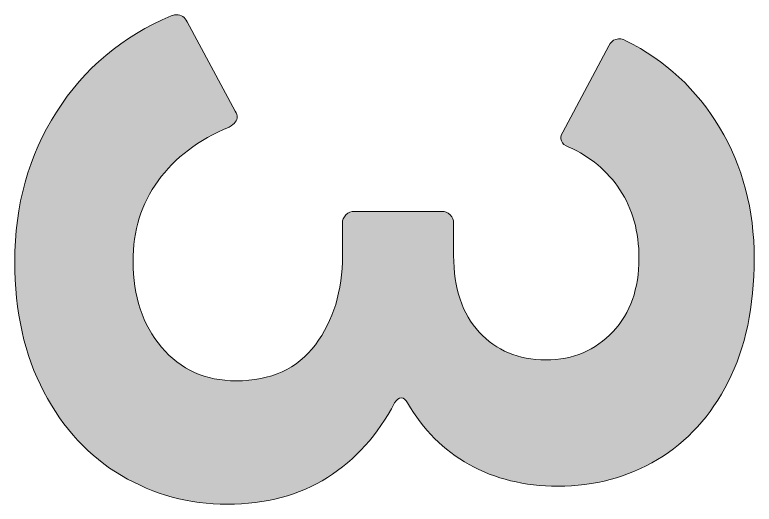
# Model space of a CAD drawing. Header units: millimetres. Extents: x 88.3 to 184.3, y 66.7 to 161.2.
# Drawn here: x 178.01 to 184.26, y 92.5 to 96.63 of the extents above; entities that cross this region are included whole.
import ezdxf

# ---------------------------------------------------------------- set-up
doc = ezdxf.new("R2010")
doc.units = ezdxf.units.MM
doc.header["$MEASUREMENT"] = 0
doc.layers.add('Font Engravings', color=7, linetype='Continuous', lineweight=0)

msp = doc.modelspace()

# ---------------------------------------------------------------- hatches: boundary and pattern name
at = {"layer": 'Font Engravings', "true_color": 0x000000, "transparency": 33554687}
h = msp.add_hatch(color=18, dxfattribs=at)
h.dxf.hatch_style = 2
edge = h.paths.add_edge_path()
edge.add_spline(control_points=[(178.364, 95.8105), (178.5979, 96.1778), (178.9214, 96.4485), (179.3334, 96.6236), (179.3448, 96.6291), (179.3586, 96.6318), (179.3758, 96.6318), (179.4206, 96.6318), (179.4519, 96.6122), (179.4688, 96.5726), (179.4688, 96.5726), (179.8753, 95.8191), (179.8753, 95.8191), (179.8863, 95.7967), (179.8922, 95.7799), (179.8922, 95.7685), (179.8922, 95.7402), (179.8698, 95.712), (179.8243, 95.6837), (179.5646, 95.5766), (179.3644, 95.4254), (179.2235, 95.2307), (179.0823, 95.0361), (179.0116, 94.8087), (179.0116, 94.5493), (179.0116, 94.2557), (179.0919, 94.0146), (179.2531, 93.8251), (179.4137, 93.6363), (179.6238, 93.5416), (179.8836, 93.5416), (180.1771, 93.5416), (180.4004, 93.6432), (180.5526, 93.8465), (180.7049, 94.0497), (180.7814, 94.3009), (180.7814, 94.5999), (180.7814, 94.5999), (180.7814, 94.871), (180.7814, 94.871), (180.7814, 94.8993), (180.791, 94.9231), (180.811, 94.9427), (180.8303, 94.9627), (180.8544, 94.9723), (180.8827, 94.9723), (180.8827, 94.9723), (181.6192, 94.9723), (181.6192, 94.9723), (181.6475, 94.9723), (181.6716, 94.9627), (181.6916, 94.9427), (181.7109, 94.9231), (181.7212, 94.8993), (181.7212, 94.871), (181.7212, 94.871), (181.7212, 94.5999), (181.7212, 94.5999), (181.7212, 94.3236), (181.7929, 94.1076), (181.9369, 93.9522), (182.0809, 93.7972), (182.2683, 93.7193), (182.4998, 93.7193), (182.7313, 93.7193), (182.9201, 93.7986), (183.0672, 93.9564), (183.214, 94.1145), (183.2873, 94.3205), (183.2873, 94.5744), (183.2873, 94.8004), (183.2336, 94.9937), (183.1265, 95.1546), (183.0193, 95.3155), (182.8753, 95.4353), (182.6948, 95.5142), (182.6269, 95.5425), (182.61, 95.5849), (182.6438, 95.6414), (182.6438, 95.6414), (183.0331, 96.3693), (183.0331, 96.3693), (183.0448, 96.3979), (183.0641, 96.4162), (183.0924, 96.4244), (183.1206, 96.433), (183.1489, 96.4289), (183.1771, 96.4117), (183.5102, 96.248), (183.7741, 96.0041), (183.9688, 95.6796), (184.1638, 95.3551), (184.2609, 94.9868), (184.2609, 94.5744), (184.2609, 94.1682), (184.1876, 93.821), (184.0408, 93.5333), (183.894, 93.2453), (183.6952, 93.0265), (183.4438, 92.877), (183.193, 92.7275), (182.9118, 92.6527), (182.6014, 92.6527), (182.3193, 92.6527), (182.0695, 92.7134), (181.8521, 92.8346), (181.6351, 92.9563), (181.4614, 93.1295), (181.3316, 93.3552), (181.3147, 93.3838), (181.2975, 93.3976), (181.2809, 93.3976), (181.2582, 93.3976), (181.2382, 93.3838), (181.2217, 93.3552), (181.0804, 93.0844), (180.8913, 92.8743), (180.6543, 92.7247), (180.4169, 92.5752), (180.1347, 92.5001), (179.8075, 92.5001), (179.486, 92.5001), (179.188, 92.5807), (178.9141, 92.7416), (178.6406, 92.9025), (178.4218, 93.1382), (178.2582, 93.4486), (178.0946, 93.759), (178.0126, 94.1259), (178.0126, 94.5493), (178.0126, 95.0233), (178.13, 95.444), (178.364, 95.8105)], knot_values=[0, 0, 0, 0, 1, 1, 1, 2, 2, 2, 3, 3, 3, 4, 4, 4, 5, 5, 5, 6, 6, 6, 7, 7, 7, 8, 8, 8, 9, 9, 9, 10, 10, 10, 11, 11, 11, 12, 12, 12, 13, 13, 13, 14, 14, 14, 15, 15, 15, 16, 16, 16, 17, 17, 17, 18, 18, 18, 19, 19, 19, 20, 20, 20, 21, 21, 21, 22, 22, 22, 23, 23, 23, 24, 24, 24, 25, 25, 25, 26, 26, 26, 27, 27, 27, 28, 28, 28, 29, 29, 29, 30, 30, 30, 31, 31, 31, 32, 32, 32, 33, 33, 33, 34, 34, 34, 35, 35, 35, 36, 36, 36, 37, 37, 37, 38, 38, 38, 39, 39, 39, 40, 40, 40, 41, 41, 41, 42, 42, 42, 43, 43, 43, 44, 44, 44, 44], degree=3, periodic=0)

# ---------------------------------------------------------------- linework, layer by layer
at = {"layer": 'Font Engravings'}
msp.add_open_spline([(178.364, 95.8105), (178.5979, 96.1778), (178.9214, 96.4485), (179.3334, 96.6236), (179.3448, 96.6291), (179.3586, 96.6318), (179.3758, 96.6318), (179.4206, 96.6318), (179.4519, 96.6122), (179.4688, 96.5726), (179.4688, 96.5726), (179.8753, 95.8191), (179.8753, 95.8191), (179.8863, 95.7967), (179.8922, 95.7799), (179.8922, 95.7685), (179.8922, 95.7402), (179.8698, 95.712), (179.8243, 95.6837), (179.5646, 95.5766), (179.3644, 95.4254), (179.2235, 95.2307), (179.0823, 95.0361), (179.0116, 94.8087), (179.0116, 94.5493), (179.0116, 94.2557), (179.0919, 94.0146), (179.2531, 93.8251), (179.4137, 93.6363), (179.6238, 93.5416), (179.8836, 93.5416), (180.1771, 93.5416), (180.4004, 93.6432), (180.5526, 93.8465), (180.7049, 94.0497), (180.7814, 94.3009), (180.7814, 94.5999), (180.7814, 94.5999), (180.7814, 94.871), (180.7814, 94.871), (180.7814, 94.8993), (180.791, 94.9231), (180.811, 94.9427), (180.8303, 94.9627), (180.8544, 94.9723), (180.8827, 94.9723), (180.8827, 94.9723), (181.6192, 94.9723), (181.6192, 94.9723), (181.6475, 94.9723), (181.6716, 94.9627), (181.6916, 94.9427), (181.7109, 94.9231), (181.7212, 94.8993), (181.7212, 94.871), (181.7212, 94.871), (181.7212, 94.5999), (181.7212, 94.5999), (181.7212, 94.3236), (181.7929, 94.1076), (181.9369, 93.9522), (182.0809, 93.7972), (182.2683, 93.7193), (182.4998, 93.7193), (182.7313, 93.7193), (182.9201, 93.7986), (183.0672, 93.9564), (183.214, 94.1145), (183.2873, 94.3205), (183.2873, 94.5744), (183.2873, 94.8004), (183.2336, 94.9937), (183.1265, 95.1546), (183.0193, 95.3155), (182.8753, 95.4353), (182.6948, 95.5142), (182.6269, 95.5425), (182.61, 95.5849), (182.6438, 95.6414), (182.6438, 95.6414), (183.0331, 96.3693), (183.0331, 96.3693), (183.0448, 96.3979), (183.0641, 96.4162), (183.0924, 96.4244), (183.1206, 96.433), (183.1489, 96.4289), (183.1771, 96.4117), (183.5102, 96.248), (183.7741, 96.0041), (183.9688, 95.6796), (184.1638, 95.3551), (184.2609, 94.9868), (184.2609, 94.5744), (184.2609, 94.1682), (184.1876, 93.821), (184.0408, 93.5333), (183.894, 93.2453), (183.6952, 93.0265), (183.4438, 92.877), (183.193, 92.7275), (182.9118, 92.6527), (182.6014, 92.6527), (182.3193, 92.6527), (182.0695, 92.7134), (181.8521, 92.8346), (181.6351, 92.9563), (181.4614, 93.1295), (181.3316, 93.3552), (181.3147, 93.3838), (181.2975, 93.3976), (181.2809, 93.3976), (181.2582, 93.3976), (181.2382, 93.3838), (181.2217, 93.3552), (181.0804, 93.0844), (180.8913, 92.8743), (180.6543, 92.7247), (180.4169, 92.5752), (180.1347, 92.5001), (179.8075, 92.5001), (179.486, 92.5001), (179.188, 92.5807), (178.9141, 92.7416), (178.6406, 92.9025), (178.4218, 93.1382), (178.2582, 93.4486), (178.0946, 93.759), (178.0126, 94.1259), (178.0126, 94.5493), (178.0126, 95.0233), (178.13, 95.444), (178.364, 95.8105)], degree=3, knots=[0, 0, 0, 0, 1, 1, 1, 2, 2, 2, 3, 3, 3, 4, 4, 4, 5, 5, 5, 6, 6, 6, 7, 7, 7, 8, 8, 8, 9, 9, 9, 10, 10, 10, 11, 11, 11, 12, 12, 12, 13, 13, 13, 14, 14, 14, 15, 15, 15, 16, 16, 16, 17, 17, 17, 18, 18, 18, 19, 19, 19, 20, 20, 20, 21, 21, 21, 22, 22, 22, 23, 23, 23, 24, 24, 24, 25, 25, 25, 26, 26, 26, 27, 27, 27, 28, 28, 28, 29, 29, 29, 30, 30, 30, 31, 31, 31, 32, 32, 32, 33, 33, 33, 34, 34, 34, 35, 35, 35, 36, 36, 36, 37, 37, 37, 38, 38, 38, 39, 39, 39, 40, 40, 40, 41, 41, 41, 42, 42, 42, 43, 43, 43, 44, 44, 44, 44], dxfattribs=at)

doc.saveas('drawing.dxf')
